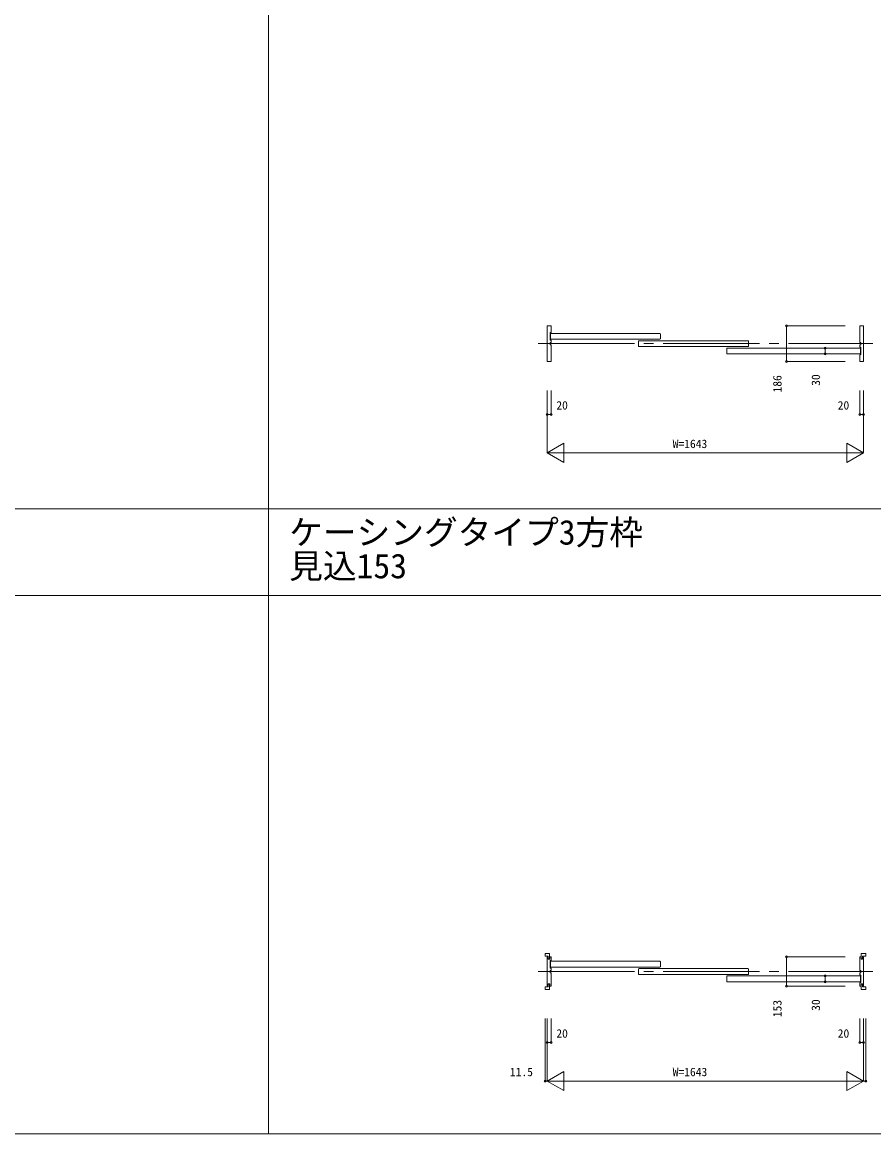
# Model space of a CAD drawing. Units: millimetres, scale not verified. Extents: x -14341 to 14341, y -10000 to 10000.
# Drawn here: x -9919 to -5497, y -10000 to -4225 of the extents above; entities that cross this region are included whole.
import ezdxf
from ezdxf.enums import TextEntityAlignment as Align

# ---------------------------------------------------------------- set-up
doc = ezdxf.new("R2010")
doc.units = ezdxf.units.MM
doc.header["$LTSCALE"] = 50
doc.linetypes.add('USER1', pattern=[13, 10, -1, 1, -1])
for name, color, linetype, lineweight in [('0-0_0', 7, 'Continuous', 18), ('0-1_YKK_F1', 7, 'Continuous', 18), ('0-2_YKK_N1', 2, 'Continuous', 18), ('0-3_YKK_B1', 4, 'Continuous', 18), ('0-4_YKK_Z1', 7, 'Continuous', 18)]:
    doc.layers.add(name, color=color, linetype=linetype, lineweight=lineweight)
doc.styles.add('ＭＳ ゴシック', font='')
doc.styles.get('ＭＳ ゴシック').set_extended_font_data('MS Gothic')

msp = doc.modelspace()

# ---------------------------------------------------------------- linework, layer by layer
at = {"layer": '0-1_YKK_F1'}
for p, q in [((-8640.51, -10000), (-8640.51, 9500)), ((-14340.51, -6752.5), (8459.49, -6752.5)), ((-14340.51, -7202.5), (8459.49, -7202.5)), ((-14340.51, -10000), (14340.51, -10000))]:
    msp.add_line(p, q, dxfattribs=at)
at = {"layer": '0-2_YKK_N1'}
for p, q in [((-5949.51, -5987.5), (-5949.51, -5801.5)), ((-5644.51, -5801.5), (-5949.51, -5801.5)), ((-5749.51, -5947.5), (-5749.51, -5917.5)), ((-5644.51, -5987.5), (-5949.51, -5987.5)), ((-7172.51, -6137.5), (-7172.51, -6262.5)), ((-5549.51, -6137.5), (-5549.51, -6462.5)), ((-7192.51, -6262.5), (-7172.51, -6262.5)), ((-7192.51, -6462.5), (-7105.91, -6412.5)), ((-7192.51, -6462.5), (-7105.91, -6512.5)), ((-7105.91, -6412.5), (-7105.91, -6512.5)), ((-5636.11, -6412.5), (-5636.11, -6512.5)), ((-5636.11, -6412.5), (-5549.51, -6462.5)), ((-5636.11, -6512.5), (-5549.51, -6462.5)), ((-5949.51, -9233.5), (-5949.51, -9080.5)), ((-5644.51, -9080.5), (-5949.51, -9080.5)), ((-5749.51, -9210), (-5749.51, -9180)), ((-5644.51, -9233.5), (-5949.51, -9233.5)), ((-7204.01, -9401), (-7204.01, -9726)), ((-7192.51, -9401), (-7192.51, -9726)), ((-7172.51, -9401), (-7172.51, -9526)), ((-5549.51, -9401), (-5549.51, -9726)), ((-5538.01, -9401), (-5538.01, -9726)), ((-7192.51, -9526), (-7172.51, -9526)), ((-7192.51, -9726), (-7105.91, -9676)), ((-7105.91, -9676), (-7105.91, -9776)), ((-5636.11, -9676), (-5636.11, -9776)), ((-5636.11, -9676), (-5549.51, -9726)), ((-7192.51, -9726), (-7204.01, -9726)), ((-7192.51, -9726), (-7105.91, -9776)), ((-7192.45, -9726), (-5549.51, -9726)), ((-5636.11, -9776), (-5549.51, -9726)), ((-5549.51, -9726), (-5538.01, -9726))]:
    msp.add_line(p, q, dxfattribs=at)
for points in [[(-7192.51, -6137.5), (-7192.51, -6462.5), (-5549.51, -6462.5)], [(-5569.51, -6137.5), (-5569.51, -6262.5), (-5549.51, -6262.5)], [(-5569.51, -9401), (-5569.51, -9526), (-5549.51, -9526)]]:
    msp.add_lwpolyline(points, dxfattribs=at)
for centre in [(-5949.51, -5801.5), (-5749.51, -5917.5), (-5749.51, -5947.5), (-5949.51, -5987.5), (-7192.51, -6262.5), (-7172.51, -6262.5), (-5569.51, -6262.5), (-5549.51, -6262.5), (-5949.51, -9080.5), (-5749.51, -9180), (-5949.51, -9233.5), (-5749.51, -9210), (-7192.51, -9526), (-7172.51, -9526), (-5569.51, -9526), (-5549.51, -9526), (-7204.01, -9726), (-5538.01, -9726)]:
    msp.add_circle(centre, 5, dxfattribs=at)
at = {"layer": '0-3_YKK_B1'}
for p, q in [((-7172.51, -5835.5), (-7172.51, -5803.5)), ((-7177.51, -5874.5), (-7177.51, -5838.5)), ((-7176.01, -5843.5), (-7174.01, -5841.5)), ((-7176.01, -5843.5), (-7176.01, -5869.5)), ((-7174.01, -5871.5), (-7176.01, -5869.5)), ((-7175.51, -5836.5), (-7173.51, -5836.5)), ((-7173.51, -5876.5), (-7175.51, -5876.5)), ((-6607.01, -5841.5), (-7174.01, -5841.5)), ((-6607.01, -5871.5), (-7174.01, -5871.5)), ((-6718.01, -5881.5), (-6716.01, -5879.5)), ((-6718.01, -5881.5), (-6718.01, -5907.5)), ((-6149.01, -5879.5), (-6716.01, -5879.5)), ((-6607.01, -5841.5), (-6605.01, -5843.5)), ((-6607.01, -5871.5), (-6605.01, -5869.5)), ((-6605.01, -5869.5), (-6605.01, -5843.5)), ((-6149.01, -5879.5), (-6147.01, -5881.5)), ((-6147.01, -5907.5), (-6147.01, -5881.5)), ((-6716.01, -5909.5), (-6718.01, -5907.5)), ((-6149.01, -5909.5), (-6716.01, -5909.5)), ((-6260.01, -5919.5), (-6258.01, -5917.5)), ((-6260.01, -5919.5), (-6260.01, -5945.5)), ((-6258.01, -5947.5), (-6260.01, -5945.5)), ((-5568.01, -5917.5), (-6258.01, -5917.5)), ((-5568.01, -5947.5), (-6258.01, -5947.5)), ((-6149.01, -5909.5), (-6147.01, -5907.5)), ((-5568.51, -5912.5), (-5566.51, -5912.5)), ((-5568.01, -5917.5), (-5566.01, -5919.5)), ((-5568.01, -5947.5), (-5566.01, -5945.5)), ((-5566.01, -5945.5), (-5566.01, -5919.5)), ((-5564.51, -5914.5), (-5564.51, -5950.5)), ((-5569.51, -5953.5), (-5569.51, -5985.5)), ((-5566.51, -5952.5), (-5568.51, -5952.5)), ((-7182.01, -9063), (-7202.01, -9063)), ((-5560.01, -9063), (-5540.01, -9063)), ((-7177.51, -9137), (-7177.51, -9101)), ((-7176.01, -9106), (-7174.01, -9104)), ((-7176.01, -9106), (-7176.01, -9132)), ((-7175.51, -9099), (-7173.51, -9099)), ((-6607.01, -9104), (-7174.01, -9104)), ((-7172.51, -9098), (-7172.51, -9082.5)), ((-6607.01, -9104), (-6605.01, -9106)), ((-6605.01, -9132), (-6605.01, -9106)), ((-7174.01, -9134), (-7176.01, -9132)), ((-7173.51, -9139), (-7175.51, -9139)), ((-6607.01, -9134), (-7174.01, -9134)), ((-7172.51, -9150.5), (-7172.51, -9140)), ((-6718.01, -9144), (-6716.01, -9142)), ((-6718.01, -9144), (-6718.01, -9170)), ((-6716.01, -9172), (-6718.01, -9170)), ((-6149.01, -9142), (-6716.01, -9142)), ((-6149.01, -9172), (-6716.01, -9172)), ((-6607.01, -9134), (-6605.01, -9132)), ((-6260.01, -9182), (-6258.01, -9180)), ((-6260.01, -9182), (-6260.01, -9208)), ((-5568.01, -9180), (-6258.01, -9180)), ((-6149.01, -9142), (-6147.01, -9144)), ((-6149.01, -9172), (-6147.01, -9170)), ((-6147.01, -9170), (-6147.01, -9144)), ((-5569.51, -9163.5), (-5569.51, -9174)), ((-5568.51, -9175), (-5566.51, -9175)), ((-5568.01, -9180), (-5566.01, -9182)), ((-5566.01, -9208), (-5566.01, -9182)), ((-5564.51, -9177), (-5564.51, -9213)), ((-6258.01, -9210), (-6260.01, -9208)), ((-5568.01, -9210), (-6258.01, -9210)), ((-5569.51, -9216), (-5569.51, -9231.5)), ((-5566.51, -9215), (-5568.51, -9215)), ((-5568.01, -9210), (-5566.01, -9208)), ((-7182.01, -9251), (-7202.01, -9251)), ((-5560.01, -9251), (-5540.01, -9251))]:
    msp.add_line(p, q, dxfattribs=at)
for points in [[(-7174.51, -5801.5), (-7192.51, -5801.5), (-7192.51, -5841.5), (-7192.51, -5947.5), (-7192.51, -5987.5), (-7174.51, -5987.5)], [(-5569.51, -5803.5), (-5569.51, -5888), (-5569.01, -5888.5), (-5564.51, -5888.5), (-5564.51, -5889.5), (-5564.51, -5899.5), (-5564.51, -5900.5), (-5569.01, -5900.5)], [(-5567.51, -5987.5), (-5549.51, -5987.5), (-5549.51, -5947.5), (-5549.51, -5841.5), (-5549.51, -5801.5), (-5567.51, -5801.5)], [(-7172.51, -5985.5), (-7172.51, -5901), (-7173.01, -5900.5), (-7177.51, -5900.5), (-7177.51, -5899.5), (-7177.51, -5889.5), (-7177.51, -5888.5), (-7173.01, -5888.5)], [(-7173.01, -5888.5), (-7172.51, -5888), (-7172.51, -5877.5)], [(-5569.01, -5900.5), (-5569.51, -5901), (-5569.51, -5911.5)], [(-7204.01, -9065), (-7204.01, -9077), (-7187.01, -9077), (-7187.01, -9091)], [(-7187.01, -9091), (-7180.01, -9091), (-7180.01, -9065)], [(-5555.01, -9091), (-5562.01, -9091), (-5562.01, -9065)], [(-5538.01, -9065), (-5538.01, -9077), (-5555.01, -9077), (-5555.01, -9091)], [(-7174.51, -9080.5), (-7179.51, -9080.5), (-7179.51, -9087.5), (-7179.51, -9092.5), (-7187.21, -9092.5), (-7187.21, -9084), (-7188.21, -9083), (-7192.51, -9083), (-7192.51, -9231), (-7188.21, -9231), (-7187.21, -9230), (-7187.21, -9221.5), (-7179.51, -9221.5), (-7179.51, -9226.5), (-7179.51, -9233.5), (-7174.51, -9233.5)], [(-5569.51, -9082.5), (-5569.51, -9150.5), (-5569.01, -9151), (-5564.51, -9151), (-5564.51, -9152), (-5564.51, -9162), (-5564.51, -9163), (-5569.01, -9163), (-5569.51, -9163.5)], [(-5567.51, -9233.5), (-5562.51, -9233.5), (-5562.51, -9226.5), (-5562.51, -9221.5), (-5554.81, -9221.5), (-5554.81, -9230), (-5553.81, -9231), (-5549.51, -9231), (-5549.51, -9083), (-5553.81, -9083), (-5554.81, -9084), (-5554.81, -9092.5), (-5562.51, -9092.5), (-5562.51, -9087.5), (-5562.51, -9080.5), (-5567.51, -9080.5)], [(-7172.51, -9231.5), (-7172.51, -9163.5), (-7173.01, -9163), (-7177.51, -9163), (-7177.51, -9162), (-7177.51, -9152), (-7177.51, -9151), (-7173.01, -9151), (-7172.51, -9150.5)], [(-7204.01, -9249), (-7204.01, -9237), (-7187.01, -9237), (-7187.01, -9223)], [(-7187.01, -9223), (-7180.01, -9223), (-7180.01, -9249)], [(-5555.01, -9223), (-5562.01, -9223), (-5562.01, -9249)], [(-5538.01, -9249), (-5538.01, -9237), (-5555.01, -9237), (-5555.01, -9223)]]:
    msp.add_lwpolyline(points, dxfattribs=at)
for centre, radius, start, end in [((-7174.51, -5803.5), 2, 0, 90), ((-5567.51, -5803.5), 2, 90, 180), ((-7175.51, -5838.5), 2, 90, 180), ((-7175.51, -5874.5), 2, 180, 270), ((-7173.51, -5835.5), 1, 270, 0), ((-7173.51, -5877.5), 1, 0, 90), ((-5568.51, -5911.5), 1, 180, 270), ((-5566.51, -5914.5), 2, 0, 90), ((-7174.51, -5985.5), 2, 270, 0), ((-5568.51, -5953.5), 1, 90, 180), ((-5567.51, -5985.5), 2, 180, 270), ((-5566.51, -5950.5), 2, 270, 0), ((-7202.01, -9065), 2, 90, 180), ((-7182.01, -9065), 2, 0, 90), ((-5560.01, -9065), 2, 90, 180), ((-5540.01, -9065), 2, 0, 90), ((-7175.51, -9101), 2, 90, 180), ((-7174.51, -9082.5), 2, 0, 90), ((-7173.51, -9098), 1, 270, 0), ((-5567.51, -9082.5), 2, 90, 180), ((-7175.51, -9137), 2, 180, 270), ((-7173.51, -9140), 1, 0, 90), ((-5568.51, -9174), 1, 180, 270), ((-5566.51, -9177), 2, 0, 90), ((-7174.51, -9231.5), 2, 270, 0), ((-5568.51, -9216), 1, 90, 180), ((-5567.51, -9231.5), 2, 180, 270), ((-5566.51, -9213), 2, 270, 0), ((-7202.01, -9249), 2, 179.99998, 269.99998), ((-7182.01, -9249), 2, 269.99998, 359.99998), ((-5560.01, -9249), 2, 180.00002, 270.00002), ((-5540.01, -9249), 2, 270.00002, 0.00002)]:
    msp.add_arc(centre, radius, start, end, dxfattribs=at)
at = {"layer": '0-4_YKK_Z1', "linetype": 'USER1'}
for p, q in [((-7240.01, -5894.5), (-5502.01, -5894.5)), ((-7240.01, -9157), (-5502.01, -9157))]:
    msp.add_line(p, q, dxfattribs=at)

# ---------------------------------------------------------------- texts
at = {"layer": '0-0_0', "style": 'ＭＳ ゴシック'}
for s, p in [('ケーシングタイプ3方枠', (-8532.51, -6977.5)), ('見込153', (-8532.51, -7152.5))]:
    msp.add_text(s, height=128.3, dxfattribs=at).set_placement(p, align=Align.BOTTOM_LEFT)
at = {"layer": '0-2_YKK_N1', "color": 7, "style": 'ＭＳ ゴシック'}
for s, p in [('186', (-5962.7, -6148.45)), ('30', (-5762.68, -6113.81)), ('153', (-5962.7, -9394.45)), ('30', (-5762.68, -9361.31))]:
    msp.add_text(s, height=43.99, rotation=90, dxfattribs=at).set_placement(p, align=Align.BOTTOM_LEFT)
for s, p in [('20', (-7145.18, -6250.5)), ('20', (-5684.1, -6250.5)), ('W=1643', (-6541.01, -6450.5)), ('20', (-7145.18, -9514)), ('20', (-5684.1, -9514)), ('11.5', (-7386.35, -9714)), ('W=1643', (-6540.98, -9714))]:
    msp.add_text(s, height=43.99, dxfattribs=at).set_placement(p, align=Align.BOTTOM_LEFT)

doc.saveas('drawing.dxf')
